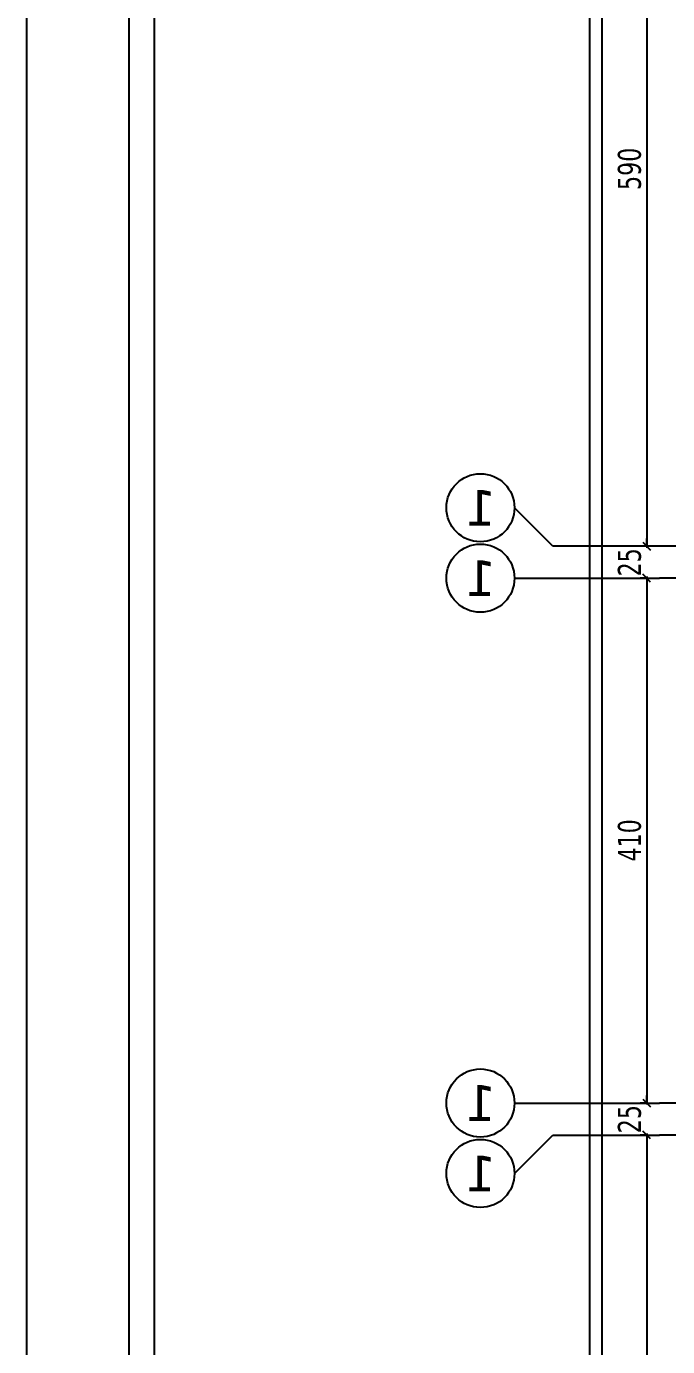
# Model space of a CAD drawing. Header units: millimetres. Extents: x 43168.9 to 43194.6, y -25545.1 to -25543.4.
# Drawn here: x 43168.9159 to 43169.0162, y -25544.587 to -25544.3807 of the extents above; entities that cross this region are included whole.
import ezdxf
from ezdxf.enums import TextEntityAlignment as Align

# ---------------------------------------------------------------- set-up
doc = ezdxf.new("R2010")
doc.units = ezdxf.units.MM
doc.header["$LTSCALE"] = 200
doc.linetypes.add('DASHDOT2', pattern=[0.5, 0.25, -0.125, 0, -0.125])
for name, color, linetype in [('aks_sgh', 5, 'DASHDOT2'), ('arsasiniri_sgh', 10, 'Continuous'), ('olcuaks_sgh', 41, 'Continuous'), ('pafta_sgh', 11, 'Continuous')]:
    doc.layers.add(name, color=color, linetype=linetype)
doc.styles.add('dim', font='VERDANA.TTF', dxfattribs={"width": 0.7})
doc.styles.add('text1', font='VERDANA.TTF')

msp = doc.modelspace()

# ---------------------------------------------------------------- linework, layer by layer
for p, q in [((43168.9922, -25544.45592), (43168.9922, -25544.45592)), ((43168.9922, -25544.46692), (43169.01488, -25544.46692)), ((43168.9922, -25544.54892), (43169.01488, -25544.54892)), ((43168.9922, -25544.55992), (43168.9922, -25544.55992))]:
    msp.add_line(p, q)
at = {"color": 0, "linetype": 'ByBlock', "lineweight": -2}
for p, q in [((43169.01228, -25544.46132), (43169.01348, -25544.46252)), ((43169.01228, -25544.46132), (43169.01348, -25544.46252)), ((43169.01348, -25544.46752), (43169.01228, -25544.46632)), ((43169.01348, -25544.46752), (43169.01228, -25544.46632)), ((43169.01228, -25544.54832), (43169.01348, -25544.54952)), ((43169.01228, -25544.54832), (43169.01348, -25544.54952)), ((43169.01348, -25544.55452), (43169.01228, -25544.55332)), ((43169.01348, -25544.55452), (43169.01228, -25544.55332))]:
    msp.add_line(p, q, dxfattribs=at)
at = {"linetype": 'Continuous'}
for centre in [(43168.98688, -25544.45592), (43168.98688, -25544.46692), (43168.98688, -25544.54892), (43168.98688, -25544.55992)]:
    msp.add_circle(centre, 0.00532, dxfattribs=at)
at = {"layer": 'aks_sgh'}
for p, q in [((43168.9982, -25544.46192), (43168.9922, -25544.45592)), ((43169.01488, -25544.46192), (43168.9982, -25544.46192)), ((43169.99088, -25544.46192), (43169.01488, -25544.46192)), ((43169.99088, -25544.46692), (43169.01488, -25544.46692)), ((43169.99088, -25544.54892), (43169.01488, -25544.54892)), ((43168.9922, -25544.55992), (43168.9982, -25544.55392)), ((43168.9982, -25544.55392), (43169.01488, -25544.55392)), ((43169.99088, -25544.55392), (43169.01488, -25544.55392))]:
    msp.add_line(p, q, dxfattribs=at)
at = {"layer": 'arsasiniri_sgh', "color": 14}
msp.add_line((43169.004, -25544.89), (43169.004, -25543.58847), dxfattribs=at)
at = {"layer": 'olcuaks_sgh'}
for p, q in [((43169.00588, -25543.79213), (43169.00588, -25544.78874)), ((43169.01288, -25544.34367), (43169.01288, -25544.46217)), ((43169.01288, -25544.46192), (43169.01288, -25544.46072)), ((43169.01288, -25544.46192), (43169.01188, -25544.46192)), ((43169.01288, -25544.46192), (43169.01188, -25544.46192)), ((43169.01288, -25544.46692), (43169.01188, -25544.46692)), ((43169.01288, -25544.46692), (43169.01188, -25544.46692)), ((43169.01288, -25544.46667), (43169.01288, -25544.54917)), ((43169.01288, -25544.46692), (43169.01288, -25544.46812)), ((43169.01288, -25544.54892), (43169.01188, -25544.54892)), ((43169.01288, -25544.54892), (43169.01188, -25544.54892)), ((43169.01288, -25544.54892), (43169.01288, -25544.54772)), ((43169.01288, -25544.55367), (43169.01288, -25544.78674)), ((43169.01288, -25544.55392), (43169.01188, -25544.55392)), ((43169.01288, -25544.55392), (43169.01188, -25544.55392)), ((43169.01288, -25544.55392), (43169.01288, -25544.55512))]:
    msp.add_line(p, q, dxfattribs=at)
at = {"layer": 'pafta_sgh'}
for p, q in [((43168.91588, -25543.51), (43168.91588, -25544.97)), ((43168.93188, -25543.526), (43168.93188, -25544.954)), ((43168.93588, -25543.53), (43168.93588, -25544.95))]:
    msp.add_line(p, q, dxfattribs=at)

# ---------------------------------------------------------------- texts
at = {"linetype": 'Continuous', "style": 'text1', "text_generation_flag": 4}
for p in [(43168.98688, -25544.45592), (43168.98688, -25544.46692), (43168.98688, -25544.54892), (43168.98688, -25544.55992)]:
    msp.add_attdef('1', text='', height=0.0056, rotation=180, dxfattribs=at).set_placement(p, align=Align.MIDDLE)
at = {"layer": 'olcuaks_sgh', "color": 2, "style": 'dim', "width": 0.7}
for s, p in [('590', (43169.01197, -25544.40627)), ('25', (43169.01197, -25544.46664)), ('410', (43169.01197, -25544.51118)), ('25', (43169.01197, -25544.55364))]:
    msp.add_text(s, height=0.0036, rotation=90, dxfattribs=at).set_placement(p)

doc.saveas('drawing.dxf')
